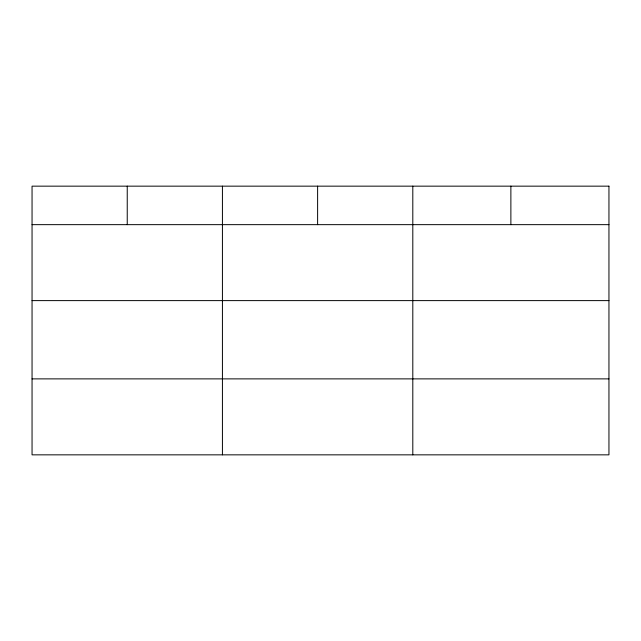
<?xml version="1.0" encoding="UTF-8"?>
<svg xmlns="http://www.w3.org/2000/svg" width="641" height="641" viewBox="0 0 641 641"><rect width="100%" height="100%" fill="white"/><g stroke="black" fill="none" stroke-linecap="round" stroke-linejoin="round"><path stroke-width="0.96" d="M32.05 224.654L608.95 224.654M32.05 300.613L608.95 300.613M32.05 378.879L608.95 378.879M510.877 186.154L510.877 224.654M412.804 186.154L412.804 454.846M317.615 186.154L317.615 224.654M222.427 186.154L222.427 454.846M127.239 186.154L127.239 224.654M608.95 186.154L32.05 186.154L32.05 454.846L608.95 454.846L608.95 186.154"/></g></svg>
